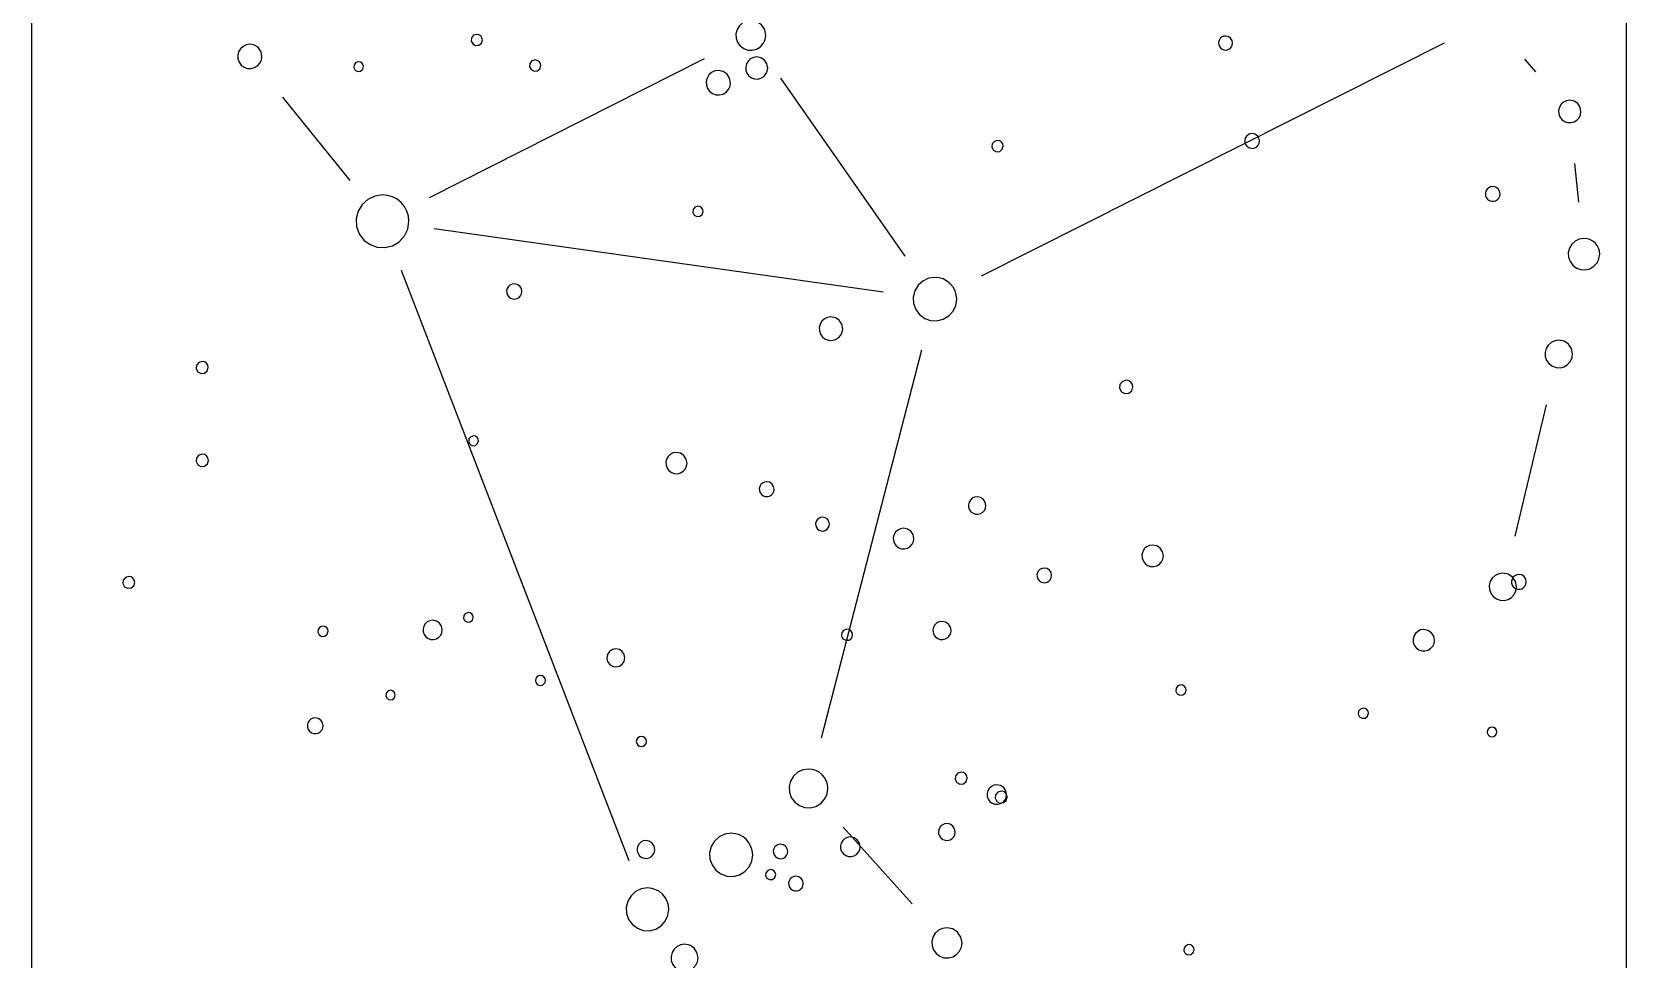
# Model space of a CAD drawing. Header units: millimetres. Extents: x 0 to 400, y 1366 to 2117.
# Drawn here: x 0 to 400, y 1595.4 to 1828 of the extents above; entities that cross this region are included whole.
import ezdxf

# ---------------------------------------------------------------- set-up
doc = ezdxf.new("R2010")
doc.units = ezdxf.units.MM
doc.layers.get('0').update_dxf_attribs({"linetype": 'CONTINUOUS'})

msp = doc.modelspace()

# ---------------------------------------------------------------- linework, layer by layer
at = {"color": 7}
for points in [[(0, 2116.664), (400.049496, 2116.664), (400.049496, 1366.571195), (0, 1366.571195)], [(180.420768, 1830.855886), (179.319834, 1830.69103), (178.334824, 1830.223122), (177.525586, 1829.492151), (176.95197, 1828.538109), (176.682968, 1827.457891), (176.738311, 1826.3688), (177.103958, 1825.341431), (177.765865, 1824.446383), (178.660913, 1823.784476), (179.688281, 1823.41883), (180.777373, 1823.363486), (181.857591, 1823.632488), (182.811633, 1824.206104), (183.542603, 1825.015342), (184.010511, 1826.000352), (184.175367, 1827.101286), (183.889566, 1828.538109), (183.075671, 1829.756189), (181.857591, 1830.570084), (180.420768, 1830.855886)], [(54.686392, 1824.846543), (53.794709, 1824.71302), (52.996915, 1824.334046), (52.341486, 1823.742008), (51.876895, 1822.969297), (51.659021, 1822.094392), (51.703846, 1821.2123), (51.999995, 1820.380199), (52.536096, 1819.655269), (53.261026, 1819.119168), (54.093127, 1818.823019), (54.975219, 1818.778194), (55.850124, 1818.996068), (56.622835, 1819.460659), (57.214873, 1820.116088), (57.593847, 1820.913882), (57.72737, 1821.805565), (57.495889, 1822.969297), (56.836688, 1823.955861), (55.850124, 1824.615062), (54.686392, 1824.846543)], [(111.62764, 1827.347885), (110.84515, 1827.110519), (110.326406, 1826.478429), (110.246258, 1825.664666), (110.631719, 1824.943519), (111.352866, 1824.558058), (112.166628, 1824.638207), (112.798719, 1825.15695), (113.036085, 1825.93944), (112.928873, 1826.478429), (112.623561, 1826.935361), (112.166628, 1827.240673), (111.62764, 1827.347885)], [(299.534061, 1826.93117), (299.017882, 1826.853876), (298.556053, 1826.634494), (298.176637, 1826.291774), (297.907693, 1825.844465), (297.78157, 1825.337998), (297.807518, 1824.827371), (297.978954, 1824.345683), (298.289293, 1823.926033), (298.708942, 1823.615694), (299.190631, 1823.444258), (299.701258, 1823.41831), (300.207725, 1823.544433), (300.655034, 1823.813377), (300.997754, 1824.192793), (301.217136, 1824.654622), (301.29443, 1825.170802), (301.160429, 1825.844465), (300.77883, 1826.41557), (300.207725, 1826.79717), (299.534061, 1826.93117)], [(81.988386, 1820.492842), (81.303655, 1820.285131), (80.84972, 1819.732009), (80.779585, 1819.019913), (81.116889, 1818.388861), (81.74794, 1818.051557), (82.460037, 1818.121692), (83.013158, 1818.575627), (83.220869, 1819.260358), (83.127052, 1819.732009), (82.859883, 1820.131856), (82.460037, 1820.399024), (81.988386, 1820.492842)], [(126.283622, 1820.917575), (125.495701, 1820.678562), (124.973357, 1820.042084), (124.892652, 1819.222673), (125.280789, 1818.496521), (126.006941, 1818.108385), (126.826352, 1818.189089), (127.46283, 1818.711433), (127.701843, 1819.499354), (127.593887, 1820.042084), (127.286456, 1820.502188), (126.826352, 1820.809619), (126.283622, 1820.917575)], [(181.885258, 1821.67158), (181.070969, 1821.549647), (180.34242, 1821.203565), (179.743879, 1820.662914), (179.319612, 1819.95727), (179.120649, 1819.158303), (179.161583, 1818.352772), (179.432028, 1817.592894), (179.921598, 1816.930884), (180.583607, 1816.441315), (181.343486, 1816.170869), (182.149016, 1816.129935), (182.947984, 1816.328899), (183.653627, 1816.753166), (184.194279, 1817.351707), (184.54036, 1818.080255), (184.662294, 1818.894545), (184.450904, 1819.95727), (183.848919, 1820.858205), (182.947984, 1821.460191), (181.885258, 1821.67158)], [(172.259326, 1818.293129), (171.359044, 1818.158318), (170.553556, 1817.775689), (169.891806, 1817.177942), (169.422735, 1816.397779), (169.20276, 1815.514436), (169.248017, 1814.623837), (169.547022, 1813.783712), (170.088293, 1813.051791), (170.820214, 1812.51052), (171.66034, 1812.211514), (172.550939, 1812.166257), (173.434281, 1812.386232), (174.214444, 1812.855304), (174.812191, 1813.517054), (175.194821, 1814.322541), (175.329631, 1815.222824), (175.095918, 1816.397779), (174.43036, 1817.393857), (173.434281, 1818.059415), (172.259326, 1818.293129)], [(385.903293, 1810.830552), (385.077537, 1810.706901), (384.33873, 1810.355947), (383.731761, 1809.807682), (383.301521, 1809.092103), (383.099756, 1808.281886), (383.141266, 1807.465012), (383.415519, 1806.694435), (383.911982, 1806.023103), (384.583314, 1805.52664), (385.353891, 1805.252387), (386.170765, 1805.210877), (386.980982, 1805.412641), (387.696562, 1805.842882), (388.244826, 1806.449851), (388.59578, 1807.188658), (388.719431, 1808.014414), (388.505065, 1809.092103), (387.894603, 1810.005724), (386.980982, 1810.616186), (385.903293, 1810.830552)], [(242.315643, 1800.726728), (241.527722, 1800.487714), (241.005378, 1799.851237), (240.924673, 1799.031826), (241.31281, 1798.305674), (242.038962, 1797.917537), (242.858373, 1797.998242), (243.49485, 1798.520586), (243.733864, 1799.308507), (243.625908, 1799.851237), (243.318477, 1800.31134), (242.858373, 1800.618772), (242.315643, 1800.726728)], [(306.206368, 1802.456458), (305.661524, 1802.374872), (305.17405, 1802.143307), (304.773564, 1801.781555), (304.489685, 1801.309407), (304.356558, 1800.774815), (304.383947, 1800.235831), (304.564903, 1799.727394), (304.892476, 1799.284441), (305.335429, 1798.956868), (305.843866, 1798.775912), (306.38285, 1798.748523), (306.917442, 1798.88165), (307.389591, 1799.165528), (307.751343, 1799.566014), (307.982907, 1800.053489), (308.064493, 1800.598333), (307.923052, 1801.309407), (307.520261, 1801.912226), (306.917442, 1802.315017), (306.206368, 1802.456458)], [(366.593004, 1789.177892), (366.04816, 1789.096306), (365.560685, 1788.864742), (365.160199, 1788.50299), (364.876321, 1788.030841), (364.743194, 1787.496249), (364.770583, 1786.957265), (364.951539, 1786.448828), (365.279112, 1786.005875), (365.722065, 1785.678302), (366.230502, 1785.497346), (366.769486, 1785.469957), (367.304078, 1785.603084), (367.776226, 1785.886963), (368.137978, 1786.287449), (368.369543, 1786.774923), (368.451129, 1787.319767), (368.309687, 1788.030841), (367.906897, 1788.63366), (367.304078, 1789.036451), (366.593004, 1789.177892)], [(87.967074, 1787.080816), (86.023407, 1786.789767), (84.2844, 1785.963689), (82.855713, 1784.673182), (81.84301, 1782.988847), (81.368095, 1781.081753), (81.465802, 1779.158993), (82.111341, 1777.345203), (83.279918, 1775.76502), (84.860101, 1774.596443), (86.673891, 1773.950904), (88.596651, 1773.853197), (90.503745, 1774.328112), (92.18808, 1775.340815), (93.478587, 1776.769502), (94.304665, 1778.508509), (94.595714, 1780.452176), (94.46717, 1781.751399), (94.091139, 1782.988847), (93.482025, 1784.129749), (92.65423, 1785.139333), (91.644647, 1785.967127), (90.503745, 1786.576241), (89.266297, 1786.952272), (87.967074, 1787.080816)], [(167.126825, 1784.26259), (166.387783, 1784.038404), (165.897844, 1783.441411), (165.822145, 1782.672833), (166.186203, 1781.991729), (166.867308, 1781.627671), (167.635886, 1781.703369), (168.232879, 1782.193309), (168.457065, 1782.93235), (168.355806, 1783.441411), (168.067447, 1783.872972), (167.635886, 1784.161331), (167.126825, 1784.26259)], [(389.46553, 1776.173249), (388.307268, 1775.999808), (387.270965, 1775.507535), (386.419588, 1774.738501), (385.816102, 1773.734779), (385.533092, 1772.598311), (385.591317, 1771.452507), (385.976004, 1770.371641), (386.672378, 1769.429985), (387.614035, 1768.733611), (388.694901, 1768.348924), (389.840705, 1768.290698), (390.977173, 1768.573708), (391.980895, 1769.177194), (392.749929, 1770.028571), (393.242202, 1771.064874), (393.415643, 1772.223136), (393.339041, 1772.997364), (393.114958, 1773.734779), (392.751977, 1774.414661), (392.258681, 1775.016288), (391.657054, 1775.509584), (390.977173, 1775.872565), (390.239757, 1776.096647), (389.46553, 1776.173249)], [(121.045901, 1764.788469), (120.480992, 1764.703878), (119.975565, 1764.463786), (119.56033, 1764.088712), (119.265997, 1763.599175), (119.127968, 1763.044895), (119.156365, 1762.486063), (119.343985, 1761.958901), (119.683622, 1761.499635), (120.142888, 1761.159999), (120.670049, 1760.972379), (121.228882, 1760.943981), (121.783162, 1761.082011), (122.272698, 1761.376344), (122.647773, 1761.791578), (122.887865, 1762.297005), (122.972456, 1762.861915), (122.825805, 1763.599175), (122.408181, 1764.224194), (121.783162, 1764.641819), (121.045901, 1764.788469)], [(226.60165, 1766.399076), (224.999089, 1766.159105), (223.565271, 1765.478), (222.387313, 1764.413972), (221.552336, 1763.025232), (221.160767, 1761.452826), (221.241327, 1759.867503), (221.773576, 1758.372027), (222.737072, 1757.06916), (224.039939, 1756.105664), (225.535415, 1755.573415), (227.120738, 1755.492855), (228.693144, 1755.884424), (230.081884, 1756.719401), (231.145912, 1757.897359), (231.827017, 1759.331177), (232.066988, 1760.933738), (231.961002, 1762.004951), (231.650964, 1763.025232), (231.148747, 1763.96591), (230.466227, 1764.798315), (229.633822, 1765.480835), (228.693144, 1765.983052), (227.672863, 1766.29309), (226.60165, 1766.399076)], [(200.513004, 1756.483826), (199.644252, 1756.353738), (198.866976, 1755.984509), (198.228402, 1755.407697), (197.775759, 1754.654858), (197.563488, 1753.802453), (197.60716, 1752.943046), (197.895694, 1752.132344), (198.418007, 1751.426057), (199.124294, 1750.903744), (199.934996, 1750.61521), (200.794403, 1750.571538), (201.646808, 1750.783809), (202.399647, 1751.236452), (202.976459, 1751.875026), (203.345688, 1752.652302), (203.475776, 1753.521054), (203.250249, 1754.654858), (202.608, 1755.61605), (201.646808, 1756.258299), (200.513004, 1756.483826)], [(383.162045, 1750.659878), (382.144238, 1750.50747), (381.233602, 1750.074892), (380.485466, 1749.399114), (379.955161, 1748.517107), (379.706471, 1747.518452), (379.757635, 1746.511593), (380.095673, 1745.561797), (380.707603, 1744.73433), (381.53507, 1744.122401), (382.484866, 1743.784362), (383.491725, 1743.733198), (384.49038, 1743.981888), (385.372387, 1744.512193), (386.048165, 1745.260329), (386.480743, 1746.170965), (386.633151, 1747.188772), (386.368929, 1748.517107), (385.616488, 1749.643215), (384.49038, 1750.395656), (383.162045, 1750.659878)], [(42.750336, 1745.297029), (41.902673, 1745.039894), (41.340724, 1744.355157), (41.2539, 1743.473617), (41.671466, 1742.692406), (42.452676, 1742.274841), (43.334216, 1742.361665), (44.018953, 1742.923614), (44.276089, 1743.771277), (44.159948, 1744.355157), (43.829206, 1744.850147), (43.334216, 1745.180888), (42.750336, 1745.297029)], [(274.582341, 1740.593228), (273.64235, 1740.308085), (273.019193, 1739.548766), (272.922912, 1738.571208), (273.38596, 1737.704908), (274.25226, 1737.24186), (275.229818, 1737.338141), (275.989136, 1737.961298), (276.27428, 1738.901289), (276.145488, 1739.548766), (275.778722, 1740.09767), (275.229818, 1740.464436), (274.582341, 1740.593228)], [(110.829355, 1726.617384), (110.139193, 1726.408025), (109.681658, 1725.850517), (109.610966, 1725.132772), (109.950945, 1724.496715), (110.587002, 1724.156736), (111.304747, 1724.227427), (111.862256, 1724.684963), (112.071614, 1725.375125), (111.977053, 1725.850517), (111.707765, 1726.253535), (111.304747, 1726.522822), (110.829355, 1726.617384)], [(42.736768, 1722.053083), (41.867381, 1721.789358), (41.29103, 1721.087072), (41.201981, 1720.18294), (41.630248, 1719.381708), (42.43148, 1718.953441), (43.335612, 1719.04249), (44.037898, 1719.618841), (44.301624, 1720.488228), (44.182506, 1721.087072), (43.843288, 1721.594748), (43.335612, 1721.933966), (42.736768, 1722.053083)], [(161.740689, 1722.470961), (160.95793, 1722.353749), (160.257593, 1722.021069), (159.682228, 1721.501352), (159.27439, 1720.823033), (159.083131, 1720.055003), (159.12248, 1719.280664), (159.382453, 1718.55021), (159.853065, 1717.913834), (160.489441, 1717.443222), (161.219895, 1717.183249), (161.994234, 1717.1439), (162.762264, 1717.335159), (163.440583, 1717.742997), (163.9603, 1718.318362), (164.29298, 1719.018699), (164.410192, 1719.801458), (164.206988, 1720.823033), (163.628313, 1721.689082), (162.762264, 1722.267757), (161.740689, 1722.470961)], [(184.382285, 1715.124109), (183.834575, 1715.042093), (183.344536, 1714.809311), (182.941943, 1714.445655), (182.656571, 1713.971023), (182.522743, 1713.433618), (182.550276, 1712.891799), (182.732184, 1712.380687), (183.061481, 1711.935403), (183.506764, 1711.606107), (184.017876, 1711.424199), (184.559695, 1711.396666), (185.0971, 1711.530493), (185.571733, 1711.815865), (185.935388, 1712.218458), (186.16817, 1712.708498), (186.250186, 1713.256208), (186.108, 1713.971023), (185.70309, 1714.577013), (185.0971, 1714.981923), (184.382285, 1715.124109)], [(237.205293, 1711.340501), (236.56299, 1711.244321), (235.988319, 1710.971335), (235.516196, 1710.544875), (235.181538, 1709.988271), (235.024598, 1709.358054), (235.056887, 1708.722659), (235.270211, 1708.123275), (235.656378, 1707.601089), (236.178565, 1707.214922), (236.777949, 1707.001597), (237.413343, 1706.969309), (238.04356, 1707.126249), (238.600164, 1707.460906), (239.026625, 1707.933029), (239.29961, 1708.507701), (239.39579, 1709.150004), (239.229048, 1709.988271), (238.754208, 1710.698919), (238.04356, 1711.173759), (237.205293, 1711.340501)], [(198.399474, 1706.223343), (197.891894, 1706.147337), (197.437759, 1705.93161), (197.064664, 1705.594599), (196.800201, 1705.154742), (196.676179, 1704.656713), (196.701695, 1704.154592), (196.870274, 1703.680929), (197.175443, 1703.268271), (197.588101, 1702.963102), (198.061765, 1702.794522), (198.563886, 1702.769006), (199.061915, 1702.893028), (199.501772, 1703.157491), (199.838783, 1703.530587), (200.054509, 1703.984721), (200.130516, 1704.492302), (199.998748, 1705.154742), (199.623505, 1705.716333), (199.061915, 1706.091575), (198.399474, 1706.223343)], [(218.728178, 1703.447274), (217.971217, 1703.333925), (217.293961, 1703.012209), (216.737559, 1702.509621), (216.343162, 1701.853657), (216.158207, 1701.11094), (216.196259, 1700.362121), (216.447664, 1699.655741), (216.902766, 1699.040339), (217.518168, 1698.585237), (218.224548, 1698.333832), (218.973366, 1698.29578), (219.716084, 1698.480736), (220.372048, 1698.875133), (220.874635, 1699.431534), (221.196351, 1700.108791), (221.3097, 1700.865751), (221.113194, 1701.853657), (220.55359, 1702.691163), (219.716084, 1703.250767), (218.728178, 1703.447274)], [(281.240526, 1699.247266), (280.446302, 1699.128337), (279.735706, 1698.790783), (279.151913, 1698.263454), (278.738101, 1697.575198), (278.54404, 1696.795919), (278.583966, 1696.010237), (278.847747, 1695.269083), (279.325253, 1694.623386), (279.97095, 1694.14588), (280.712104, 1693.882099), (281.497785, 1693.842174), (282.277065, 1694.036234), (282.965321, 1694.450047), (283.49265, 1695.033839), (283.830203, 1695.744435), (283.949132, 1696.53866), (283.742952, 1697.575198), (283.1558, 1698.453933), (282.277065, 1699.041085), (281.240526, 1699.247266)], [(254.032953, 1693.486747), (253.490975, 1693.405591), (253.006065, 1693.175245), (252.607686, 1692.815396), (252.325301, 1692.345731), (252.192875, 1691.813952), (252.22012, 1691.277804), (252.400123, 1690.772041), (252.725973, 1690.331418), (253.166596, 1690.005569), (253.672358, 1689.825565), (254.208506, 1689.79832), (254.740286, 1689.930747), (255.20995, 1690.213132), (255.569799, 1690.611511), (255.800145, 1691.096421), (255.881302, 1691.638399), (255.740605, 1692.345731), (255.339933, 1692.945379), (254.740286, 1693.34605), (254.032953, 1693.486747)], [(369.107199, 1692.216469), (368.097991, 1692.065349), (367.195049, 1691.636425), (366.453234, 1690.966357), (365.927409, 1690.091802), (365.68082, 1689.101585), (365.731552, 1688.103232), (366.066734, 1687.161461), (366.673493, 1686.340985), (367.493969, 1685.734226), (368.435741, 1685.399044), (369.434093, 1685.348311), (370.424311, 1685.594901), (371.298865, 1686.120725), (371.968934, 1686.86254), (372.397857, 1687.765483), (372.548978, 1688.77469), (372.286988, 1690.091802), (371.540904, 1691.208396), (370.424311, 1691.95448), (369.107199, 1692.216469)], [(24.312263, 1691.3606), (23.480893, 1691.108407), (22.929745, 1690.436832), (22.84459, 1689.572236), (23.25413, 1688.806042), (24.020324, 1688.396502), (24.88492, 1688.481657), (25.556495, 1689.032805), (25.808688, 1689.864175), (25.69478, 1690.436832), (25.370395, 1690.922307), (24.88492, 1691.246692), (24.312263, 1691.3606)], [(373.131572, 1691.879815), (372.586727, 1691.798229), (372.099253, 1691.566664), (371.698767, 1691.204912), (371.414888, 1690.732764), (371.281761, 1690.198172), (371.30915, 1689.659188), (371.490106, 1689.150751), (371.817679, 1688.707798), (372.260632, 1688.380225), (372.769069, 1688.199269), (373.308053, 1688.17188), (373.842645, 1688.305007), (374.314794, 1688.588885), (374.676546, 1688.989371), (374.90811, 1689.476846), (374.989696, 1690.02169), (374.848255, 1690.732764), (374.445464, 1691.335583), (373.842645, 1691.738373), (373.131572, 1691.879815)], [(100.570721, 1680.381242), (99.86249, 1680.27519), (99.228832, 1679.974184), (98.708249, 1679.503951), (98.339241, 1678.890215), (98.166192, 1678.19531), (98.201795, 1677.494697), (98.437015, 1676.83379), (98.86282, 1676.258005), (99.438606, 1675.8322), (100.099512, 1675.596979), (100.800126, 1675.561376), (101.49503, 1675.734425), (102.108766, 1676.103433), (102.579, 1676.624016), (102.880006, 1677.257674), (102.986058, 1677.965905), (102.802201, 1678.890215), (102.278622, 1679.673806), (101.49503, 1680.197385), (100.570721, 1680.381242)], [(109.524632, 1682.328506), (108.839901, 1682.120795), (108.385966, 1681.567673), (108.315831, 1680.855577), (108.653135, 1680.224525), (109.284187, 1679.887221), (109.996283, 1679.957356), (110.549405, 1680.411291), (110.757115, 1681.096022), (110.663298, 1681.567673), (110.396129, 1681.96752), (109.996283, 1682.234688), (109.524632, 1682.328506)], [(73.035029, 1678.943841), (72.306849, 1678.722951), (71.824111, 1678.134732), (71.749525, 1677.37745), (72.108232, 1676.706356), (72.779326, 1676.347649), (73.536608, 1676.422235), (74.124826, 1676.904973), (74.345717, 1677.633153), (74.245947, 1678.134732), (73.961826, 1678.55995), (73.536608, 1678.844071), (73.035029, 1678.943841)], [(204.534054, 1678.177895), (203.740702, 1677.937234), (203.214757, 1677.29637), (203.133496, 1676.471311), (203.524308, 1675.740153), (204.255466, 1675.349341), (205.080524, 1675.430603), (205.721389, 1675.956547), (205.96205, 1676.749899), (205.85335, 1677.29637), (205.5438, 1677.759645), (205.080524, 1678.069196), (204.534054, 1678.177895)], [(228.373492, 1680.093763), (227.702525, 1679.993291), (227.102207, 1679.708123), (226.609015, 1679.262631), (226.259422, 1678.681187), (226.095478, 1678.022844), (226.129208, 1677.359094), (226.352052, 1676.732961), (226.755453, 1676.187471), (227.300943, 1675.78407), (227.927076, 1675.561225), (228.590827, 1675.527496), (229.249169, 1675.69144), (229.830613, 1676.041032), (230.276105, 1676.534225), (230.561273, 1677.134543), (230.661745, 1677.80551), (230.487563, 1678.681187), (229.991532, 1679.423549), (229.249169, 1679.91958), (228.373492, 1680.093763)], [(349.278011, 1678.059757), (348.486653, 1677.941257), (347.778622, 1677.604922), (347.196936, 1677.079496), (346.784618, 1676.393724), (346.591257, 1675.617257), (346.631039, 1674.834411), (346.893868, 1674.095932), (347.36965, 1673.452565), (348.013017, 1672.976783), (348.751496, 1672.713954), (349.534342, 1672.674172), (350.310809, 1672.867533), (350.996581, 1673.279851), (351.522007, 1673.861537), (351.858342, 1674.569568), (351.976842, 1675.360926), (351.771405, 1676.393724), (351.186373, 1677.269288), (350.310809, 1677.85432), (349.278011, 1678.059757)], [(146.551132, 1673.220421), (145.664246, 1673.041367), (144.940005, 1672.55307), (144.451709, 1671.828829), (144.272655, 1670.941943), (144.451709, 1670.055057), (144.940005, 1669.330816), (145.664246, 1668.84252), (146.551132, 1668.663466), (147.438018, 1668.84252), (148.162259, 1669.330816), (148.650556, 1670.055057), (148.82961, 1670.941943), (148.656171, 1671.813879), (148.162259, 1672.55307), (147.423068, 1673.046982), (146.551132, 1673.220421)], [(127.608559, 1666.537298), (127.12121, 1666.438907), (126.723236, 1666.170586), (126.454915, 1665.772612), (126.356524, 1665.285264), (126.454915, 1664.797915), (126.723236, 1664.399942), (127.12121, 1664.13162), (127.608559, 1664.033229), (128.095907, 1664.13162), (128.493881, 1664.399942), (128.762202, 1664.797915), (128.860593, 1665.285264), (128.765288, 1665.764397), (128.493881, 1666.170586), (128.087691, 1666.441993), (127.608559, 1666.537298)], [(89.987568, 1662.81407), (89.313699, 1662.609654), (88.866965, 1662.065307), (88.797942, 1661.364507), (89.129895, 1660.743465), (89.750936, 1660.411512), (90.451737, 1660.480535), (90.996084, 1660.927269), (91.2005, 1661.601138), (91.108171, 1662.065307), (90.84524, 1662.45881), (90.451737, 1662.721741), (89.987568, 1662.81407)], [(288.32679, 1664.184477), (287.593179, 1663.961939), (287.10684, 1663.369333), (287.031698, 1662.606403), (287.39308, 1661.930304), (288.06918, 1661.568921), (288.832109, 1661.644063), (289.424715, 1662.130403), (289.647254, 1662.864013), (289.546739, 1663.369333), (289.260499, 1663.797722), (288.832109, 1664.083963), (288.32679, 1664.184477)], [(334.090947, 1658.341934), (333.373629, 1658.124338), (332.898092, 1657.544893), (332.824618, 1656.798908), (333.177975, 1656.137825), (333.839058, 1655.784468), (334.585044, 1655.857941), (335.164488, 1656.333479), (335.382084, 1657.050796), (335.283802, 1657.544893), (335.003919, 1657.963768), (334.585044, 1658.243652), (334.090947, 1658.341934)], [(71.102034, 1655.904105), (70.522793, 1655.817368), (70.004543, 1655.571184), (69.578773, 1655.186594), (69.276972, 1654.684638), (69.135441, 1654.116296), (69.164559, 1653.543285), (69.356939, 1653.002749), (69.705192, 1652.531831), (70.17611, 1652.183577), (70.716646, 1651.991197), (71.289657, 1651.962079), (71.857999, 1652.103611), (72.359956, 1652.405411), (72.744546, 1652.831181), (72.99073, 1653.349431), (73.077466, 1653.928672), (72.927096, 1654.684638), (72.498876, 1655.325514), (71.857999, 1655.753734), (71.102034, 1655.904105)], [(366.36789, 1653.567327), (365.68859, 1653.361263), (365.238255, 1652.812529), (365.168676, 1652.106081), (365.503305, 1651.480034), (366.129351, 1651.145405), (366.8358, 1651.214984), (367.384534, 1651.665319), (367.590597, 1652.344619), (367.494511, 1652.820552), (367.232474, 1653.209204), (366.843823, 1653.47124), (366.36789, 1653.567327)], [(152.937685, 1651.227277), (152.442726, 1651.127349), (152.038538, 1650.854838), (151.766027, 1650.45065), (151.666099, 1649.955691), (151.766027, 1649.460732), (152.038538, 1649.056544), (152.442726, 1648.784033), (152.937685, 1648.684105), (153.432644, 1648.784033), (153.836832, 1649.056544), (154.109343, 1649.460732), (154.209271, 1649.955691), (154.112477, 1650.442306), (153.836832, 1650.854838), (153.4243, 1651.130483), (152.937685, 1651.227277)], [(194.871295, 1643.068824), (193.443587, 1642.855036), (192.166211, 1642.248246), (191.116778, 1641.300312), (190.372904, 1640.063095), (190.024058, 1638.662252), (190.095829, 1637.249901), (190.570005, 1635.917594), (191.428376, 1634.756881), (192.589088, 1633.89851), (193.921396, 1633.424334), (195.333747, 1633.352564), (196.73459, 1633.701409), (197.971807, 1634.445284), (198.91974, 1635.494716), (199.526531, 1636.772093), (199.740319, 1638.199801), (199.645897, 1639.154136), (199.369686, 1640.063095), (198.922265, 1640.901137), (198.314215, 1641.64272), (197.572632, 1642.250771), (196.73459, 1642.698192), (195.82563, 1642.974403), (194.871295, 1643.068824)], [(233.182028, 1642.276941), (232.345227, 1642.023101), (231.790479, 1641.347138), (231.704768, 1640.476895), (232.116983, 1639.705695), (232.888183, 1639.29348), (233.758426, 1639.379191), (234.434389, 1639.933939), (234.68823, 1640.77074), (234.573577, 1641.347138), (234.247073, 1641.835785), (233.758426, 1642.162289), (233.182028, 1642.276941)], [(242.147292, 1639.115209), (241.427595, 1639.00744), (240.783679, 1638.701562), (240.254667, 1638.223715), (239.879686, 1637.600043), (239.703835, 1636.893889), (239.740014, 1636.181933), (239.979043, 1635.510326), (240.411741, 1634.92522), (240.996848, 1634.492521), (241.668455, 1634.253492), (242.38041, 1634.217314), (243.086565, 1634.393164), (243.710237, 1634.768146), (244.188083, 1635.297157), (244.493962, 1635.941073), (244.601731, 1636.66077), (244.414898, 1637.600043), (243.882842, 1638.396321), (243.086565, 1638.928376), (242.147292, 1639.115209)], [(243.216932, 1637.548642), (242.3747, 1637.293153), (241.816352, 1636.612804), (241.730084, 1635.736912), (242.144974, 1634.960707), (242.92118, 1634.545817), (243.797071, 1634.632084), (244.477421, 1635.190433), (244.732909, 1636.032665), (244.617512, 1636.612804), (244.28889, 1637.104622), (243.797071, 1637.433245), (243.216932, 1637.548642)], [(229.597916, 1629.379665), (228.978545, 1629.286919), (228.42439, 1629.02368), (227.969123, 1628.612445), (227.646413, 1628.075712), (227.495076, 1627.467995), (227.526212, 1626.855286), (227.73192, 1626.277301), (228.104301, 1625.773758), (228.607844, 1625.401377), (229.185829, 1625.195669), (229.798538, 1625.164534), (230.406255, 1625.315871), (230.942988, 1625.63858), (231.354222, 1626.093847), (231.617462, 1626.648002), (231.710208, 1627.267373), (231.549419, 1628.075712), (231.091532, 1628.760989), (230.406255, 1629.218876), (229.597916, 1629.379665)], [(154.082364, 1625.113579), (153.428595, 1625.015683), (152.843665, 1624.737824), (152.363114, 1624.303751), (152.022483, 1623.737211), (151.862741, 1623.095744), (151.895606, 1622.449007), (152.112738, 1621.838923), (152.505799, 1621.307416), (153.037307, 1620.914355), (153.64739, 1620.697222), (154.294127, 1620.664358), (154.935594, 1620.824099), (155.502134, 1621.164731), (155.936208, 1621.645281), (156.214066, 1622.230211), (156.311963, 1622.88398), (156.142245, 1623.737211), (155.658928, 1624.460545), (154.935594, 1624.943861), (154.082364, 1625.113579)], [(175.457171, 1626.950436), (173.868943, 1626.712611), (172.447948, 1626.037598), (171.280525, 1624.983086), (170.453015, 1623.606765), (170.064948, 1622.048422), (170.144788, 1620.477277), (170.672276, 1618.995175), (171.627156, 1617.703961), (172.918371, 1616.749081), (174.400473, 1616.221592), (175.971618, 1616.141752), (177.529961, 1616.52982), (178.906281, 1617.35733), (179.960793, 1618.524752), (180.635806, 1619.945748), (180.873631, 1621.533976), (180.763588, 1622.625581), (180.447979, 1623.642306), (179.948585, 1624.56237), (179.287187, 1625.363991), (178.485565, 1626.025389), (177.565502, 1626.524783), (176.548777, 1626.840392), (175.457171, 1626.950436)], [(187.868654, 1624.20909), (187.332409, 1624.128792), (186.852628, 1623.900882), (186.458463, 1623.54484), (186.179065, 1623.080143), (186.048039, 1622.553988), (186.074996, 1622.023512), (186.253096, 1621.523099), (186.575499, 1621.087137), (187.01146, 1620.764734), (187.511873, 1620.586634), (188.04235, 1620.559678), (188.568504, 1620.690703), (189.033201, 1620.970102), (189.389244, 1621.364267), (189.617153, 1621.844047), (189.697452, 1622.380292), (189.558243, 1623.080143), (189.161809, 1623.673448), (188.568504, 1624.069881), (187.868654, 1624.20909)], [(205.364181, 1626.022856), (204.641618, 1625.914658), (203.995137, 1625.607561), (203.464019, 1625.127811), (203.087544, 1624.501655), (202.910993, 1623.792688), (202.947316, 1623.077897), (203.187296, 1622.403615), (203.621718, 1621.816178), (204.209155, 1621.381756), (204.883437, 1621.141776), (205.598228, 1621.105452), (206.307195, 1621.282004), (206.933351, 1621.658479), (207.413101, 1622.189597), (207.720198, 1622.836078), (207.828396, 1623.558641), (207.640819, 1624.501655), (207.106644, 1625.301104), (206.307195, 1625.835278), (205.364181, 1626.022856)], [(185.361105, 1617.862023), (184.649218, 1617.646075), (184.177281, 1617.071018), (184.104364, 1616.330681), (184.455045, 1615.674602), (185.111123, 1615.323921), (185.85146, 1615.396838), (186.426518, 1615.868775), (186.642466, 1616.580662), (186.54177, 1617.079426), (186.267164, 1617.486721), (185.859868, 1617.761328), (185.361105, 1617.862023)], [(154.481367, 1613.229433), (152.907471, 1612.993755), (151.499299, 1612.324833), (150.342411, 1611.279837), (149.522369, 1609.915936), (149.137803, 1608.371656), (149.216923, 1606.814689), (149.739651, 1605.345961), (150.685914, 1604.066399), (151.965477, 1603.120136), (153.434204, 1602.597407), (154.991171, 1602.518288), (156.535452, 1602.902853), (157.899352, 1603.722896), (158.944348, 1604.879783), (159.61327, 1606.287956), (159.848949, 1607.861852), (159.739899, 1608.943607), (159.427138, 1609.951157), (158.93225, 1610.862918), (158.276821, 1611.657305), (157.482433, 1612.312735), (156.570672, 1612.807622), (155.563122, 1613.120383), (154.481367, 1613.229433)], [(191.721629, 1616.184732), (191.179652, 1616.103575), (190.694742, 1615.873229), (190.296363, 1615.51338), (190.013978, 1615.043716), (189.881551, 1614.511936), (189.908796, 1613.975788), (190.0888, 1613.470026), (190.414649, 1613.029403), (190.855272, 1612.703553), (191.361034, 1612.52355), (191.897182, 1612.496305), (192.428962, 1612.628731), (192.898627, 1612.911116), (193.258475, 1613.309495), (193.488822, 1613.794405), (193.569978, 1614.336383), (193.424726, 1615.055844), (193.02861, 1615.643363), (192.44109, 1616.03948), (191.721629, 1616.184732)], [(229.620345, 1603.26431), (228.507945, 1603.097737), (227.512677, 1602.624956), (226.695011, 1601.886373), (226.115421, 1600.922394), (225.843617, 1599.830927), (225.899537, 1598.730493), (226.268992, 1597.692425), (226.937792, 1596.788055), (227.842162, 1596.119254), (228.88023, 1595.7498), (229.980664, 1595.69388), (231.072132, 1595.965683), (232.03611, 1596.545273), (232.774693, 1597.362939), (233.247474, 1598.358208), (233.414047, 1599.470607), (233.125269, 1600.922394), (232.302897, 1602.15316), (231.072132, 1602.975531), (229.620345, 1603.26431)], [(163.769489, 1599.10786), (162.77748, 1598.959314), (161.889925, 1598.5377), (161.160752, 1597.879051), (160.643889, 1597.0194), (160.401502, 1596.046058), (160.45137, 1595.064719), (160.780839, 1594.138997), (161.377258, 1593.332503), (162.183752, 1592.736085), (163.109474, 1592.406615), (164.090813, 1592.356747), (165.064155, 1592.599134), (165.923806, 1593.115997), (166.582455, 1593.84517), (167.004069, 1594.732725), (167.152614, 1595.724734), (166.895089, 1597.0194), (166.16172, 1598.116965), (165.064155, 1598.850334), (163.769489, 1599.10786)], [(290.340084, 1599.052815), (289.611904, 1598.831924), (289.129165, 1598.243705), (289.05458, 1597.486424), (289.413287, 1596.81533), (290.084381, 1596.456622), (290.841662, 1596.531208), (291.429881, 1597.013947), (291.650772, 1597.742126), (291.551002, 1598.243705), (291.26688, 1598.668923), (290.841662, 1598.953044), (290.340084, 1599.052815)]]:
    msp.add_lwpolyline(points, close=True, dxfattribs=at)
for points in [[(238.301644, 1766.818608), (354.434295, 1825.217558)], [(168.727817, 1821.203275), (99.660283, 1786.35371)], [(377.384877, 1817.963868), (374.653592, 1821.15347)], [(219.105319, 1771.674562), (187.916114, 1816.363257)], [(62.898107, 1811.604019), (79.756219, 1790.65691)], [(388.168856, 1785.257057), (387.200683, 1794.983433)], [(100.936503, 1778.627894), (213.631942, 1762.760707)], [(92.677209, 1768.233123), (149.771481, 1620.083057)], [(198.148834, 1650.880598), (223.322763, 1748.254745)], [(372.170893, 1701.509644), (380.098322, 1734.456264)], [(220.87418, 1609.220395), (203.617405, 1628.452646)]]:
    msp.add_lwpolyline(points, dxfattribs=at)

doc.saveas('drawing.dxf')
